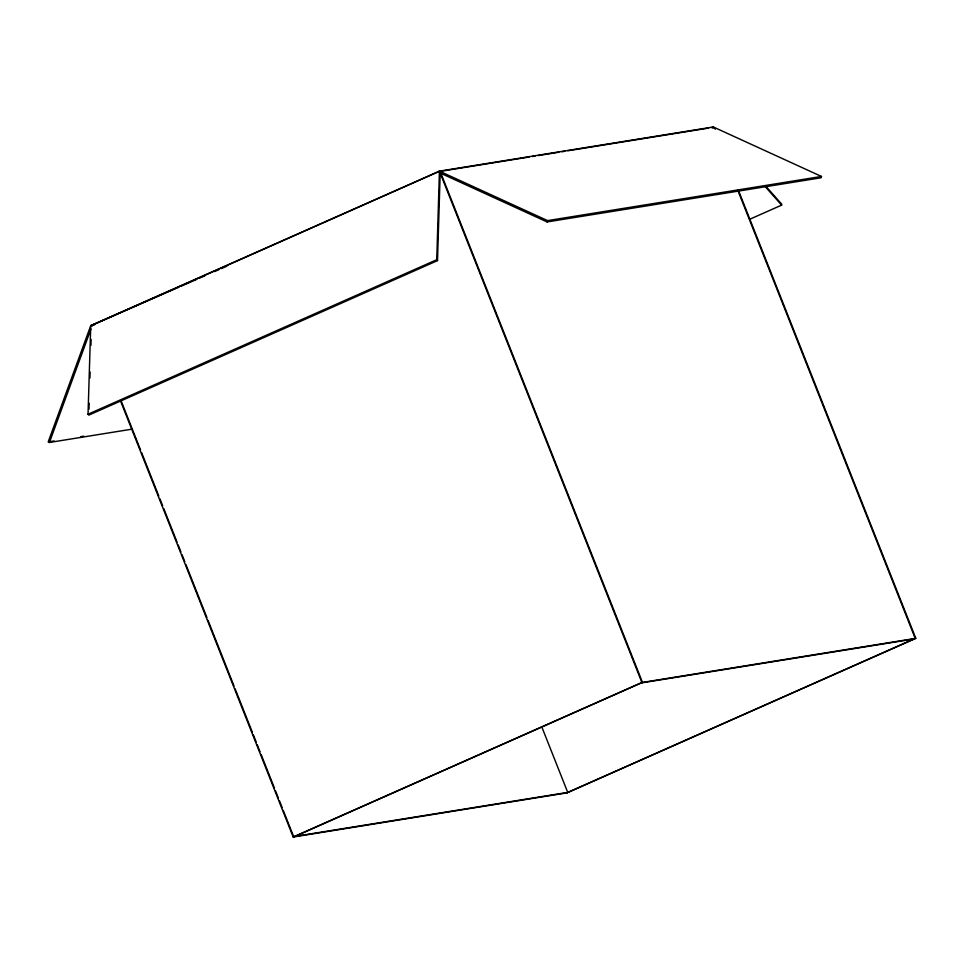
<?xml version="1.0" encoding="UTF-8"?>
<svg xmlns="http://www.w3.org/2000/svg" width="964" height="964" viewBox="0 0 964 964"><rect width="100%" height="100%" fill="white"/><g stroke="black" fill="none" stroke-linecap="round" stroke-linejoin="round"><path stroke-width="1.45" d="M440.187 173.026L437.511 260.605L88.809 415.123L88.037 414.243L90.737 325.663L439.439 171.146L713.336 126.983L821.485 176.46L821.003 177.786L547.106 221.937L438.957 172.46L439.439 171.146L547.588 220.623L821.485 176.46M88.989 409.182L89.17 403.241M89.941 378.009L90.122 372.068M90.941 345.353L91.122 339.412M437.511 260.605L436.74 259.726L439.439 171.146L641.904 682.5L915.8 638.337L738.231 189.86M750.052 219.117L781.623 205.127L781.659 204.127L765.814 186.233M178.786 287.2L90.737 325.663L48.2 441.91L49.429 442.464L90.941 329.025M547.106 221.937L547.588 220.623M712.854 128.308L713.336 126.983L715.324 129.224M91.303 325.567L440.006 171.05M711.565 127.622L712.77 127.079M88.037 414.243L436.74 259.726M120.608 401.108L293.189 837.017L641.904 682.5M566.519 792.95L915.234 638.433L737.665 189.956M915.8 638.337L567.097 792.854L293.189 837.017M181.533 285.995L196.668 279.391M199.415 278.186L204.922 275.788M214.55 271.571L218.683 269.775M221.431 268.57L226.938 266.172M438.801 171.592L529.224 157.012M532.188 156.53L535.153 156.06M538.117 155.578L558.879 152.228M561.843 151.758L564.808 151.276M567.772 150.794L708.6 128.091M94.267 325.085L90.737 325.663L91.966 326.218M51.164 441.428L54.117 440.946M80.771 436.656L83.735 436.174M49.429 442.464L132.345 429.101M641.253 682.946L914.017 638.975M294.972 836.378L567.736 792.408L541.732 726.748M764.741 186.064L781.623 205.127M440.56 172.448L642.47 682.404L293.767 836.921L283.247 810.375M121.175 401.012L140.539 449.911M141.648 452.706L158.795 496.014M159.891 498.81L162.663 505.799M163.772 508.594L177.051 542.13M178.147 544.913L180.919 551.902M182.027 554.698L184.787 561.687M185.895 564.482L206.911 617.575M208.019 620.358L234.023 686.031M235.132 688.826L252.279 732.134M253.387 734.929L256.147 741.919M257.255 744.714L260.015 751.691M261.123 754.487L274.403 788.022M275.511 790.817L278.271 797.806M279.379 800.59L282.151 807.579"/></g></svg>
